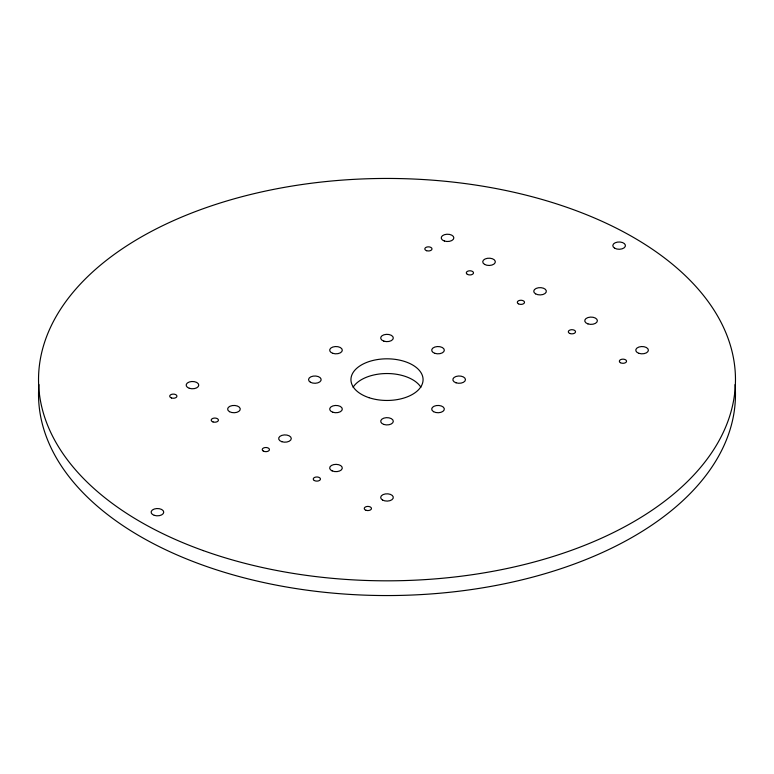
<?xml version="1.0" encoding="UTF-8"?>
<svg xmlns="http://www.w3.org/2000/svg" width="774" height="774" viewBox="0 0 774 774"><rect width="100%" height="100%" fill="white"/><g stroke="black" fill="none" stroke-linecap="round" stroke-linejoin="round"><path stroke-width="1.16" d="M735.058 384.601A348.474 201.192 0 0 1 387 595.554A348.474 201.192 0 0 1 38.942 384.601M353.099 387.242A36.078 20.83 0 0 1 387 373.532A36.078 20.83 0 0 1 420.901 387.242M614.662 248.202A6.308 3.647 0 0 0 625.218 246.567A6.308 3.647 0 0 0 617.488 242.098A6.308 3.647 0 0 0 614.662 248.202M154.268 515.339A6.308 3.647 0 0 0 163.74 512.175A6.308 3.647 0 0 0 154.268 509.021A6.308 3.647 0 0 0 154.268 515.339M434.862 353.341A6.308 3.647 0 0 0 444.324 350.187A6.308 3.647 0 0 0 434.862 347.023A6.308 3.647 0 0 0 434.862 353.341M455.992 382.791A6.308 3.647 0 0 0 465.464 379.637A6.308 3.647 0 0 0 455.992 376.483A6.308 3.647 0 0 0 455.992 382.791M433.556 411.671A6.308 3.647 0 0 0 444.112 410.036A6.308 3.647 0 0 0 436.381 405.566A6.308 3.647 0 0 0 433.556 411.671M383.846 341.141A6.308 3.647 0 0 0 393.308 337.986A6.308 3.647 0 0 0 383.846 334.823A6.308 3.647 0 0 0 383.846 341.141M332.83 353.341A6.308 3.647 0 0 0 342.302 350.187A6.308 3.647 0 0 0 332.83 347.023A6.308 3.647 0 0 0 332.83 353.341M310.393 382.211A6.308 3.647 0 0 0 320.949 380.576A6.308 3.647 0 0 0 313.218 376.116A6.308 3.647 0 0 0 310.393 382.211M332.83 412.242A6.308 3.647 0 0 0 342.302 409.088A6.308 3.647 0 0 0 332.83 405.934A6.308 3.647 0 0 0 332.83 412.242M383.846 424.442A6.308 3.647 0 0 0 393.308 421.288A6.308 3.647 0 0 0 383.846 418.134A6.308 3.647 0 0 0 383.846 424.442M484.572 264.398A6.308 3.647 0 0 0 495.128 262.763A6.308 3.647 0 0 0 487.397 258.303A6.308 3.647 0 0 0 484.572 264.398M535.589 293.849A6.308 3.647 0 0 0 546.144 292.214A6.308 3.647 0 0 0 538.414 287.754A6.308 3.647 0 0 0 535.589 293.849M587.911 323.89A6.308 3.647 0 0 0 597.373 320.726A6.308 3.647 0 0 0 587.911 317.572A6.308 3.647 0 0 0 587.911 323.89M638.927 353.341A6.308 3.647 0 0 0 648.389 350.187A6.308 3.647 0 0 0 638.927 347.023A6.308 3.647 0 0 0 638.927 353.341M382.54 500.033A6.308 3.647 0 0 0 393.095 498.398A6.308 3.647 0 0 0 385.365 493.928A6.308 3.647 0 0 0 382.54 500.033M332.114 470.882A6.308 3.647 0 0 0 342.234 468.493A6.308 3.647 0 0 0 333.594 464.623A6.308 3.647 0 0 0 332.114 470.882M281.813 441.702A6.308 3.647 0 0 0 291.285 438.548A6.308 3.647 0 0 0 281.813 435.385A6.308 3.647 0 0 0 281.813 441.702M229.491 411.671A6.308 3.647 0 0 0 240.046 410.036A6.308 3.647 0 0 0 232.316 405.566A6.308 3.647 0 0 0 229.491 411.671M203.368 550.624A348.474 201.192 0 0 0 735.3 385.955A348.474 201.192 0 0 0 222.332 202.324A348.474 201.192 0 0 0 203.368 550.624M366.063 510.298A3.609 2.08 0 0 0 371.472 508.499A3.609 2.08 0 0 0 366.063 506.689A3.609 2.08 0 0 0 366.063 510.298M314.302 480.519A3.609 2.08 0 0 0 320.339 479.58A3.609 2.08 0 0 0 315.918 477.036A3.609 2.08 0 0 0 314.302 480.519M263.286 451.058A3.609 2.08 0 0 0 269.323 450.129A3.609 2.08 0 0 0 264.901 447.575A3.609 2.08 0 0 0 263.286 451.058M213.014 421.936A3.609 2.08 0 0 0 218.432 420.137A3.609 2.08 0 0 0 213.014 418.328A3.609 2.08 0 0 0 213.014 421.936M620.4 362.696A3.609 2.08 0 0 0 626.437 361.768A3.609 2.08 0 0 0 622.015 359.213A3.609 2.08 0 0 0 620.4 362.696M570.128 333.575A3.609 2.08 0 0 0 575.537 331.775A3.609 2.08 0 0 0 570.128 329.966A3.609 2.08 0 0 0 570.128 333.575M518.367 303.795A3.609 2.08 0 0 0 524.404 302.857A3.609 2.08 0 0 0 519.983 300.312A3.609 2.08 0 0 0 518.367 303.795M467.351 274.335A3.609 2.08 0 0 0 473.388 273.406A3.609 2.08 0 0 0 468.967 270.852A3.609 2.08 0 0 0 467.351 274.335M171.518 397.981A3.609 2.08 0 0 0 176.936 396.182A3.609 2.08 0 0 0 171.518 394.372A3.609 2.08 0 0 0 171.518 397.981M426.6 250.708A3.609 2.08 0 0 0 432.008 248.909A3.609 2.08 0 0 0 426.6 247.109A3.609 2.08 0 0 0 426.6 250.708M189.301 388.287A6.308 3.647 0 0 0 198.773 385.133A6.308 3.647 0 0 0 189.301 381.979A6.308 3.647 0 0 0 189.301 388.287M444.382 241.024A6.308 3.647 0 0 0 453.845 237.86A6.308 3.647 0 0 0 444.382 234.706A6.308 3.647 0 0 0 444.382 241.024M368.966 397.672A36.078 20.83 0 0 0 423.078 379.637A36.078 20.83 0 0 0 368.966 361.603A36.078 20.83 0 0 0 368.966 397.672"/></g></svg>
